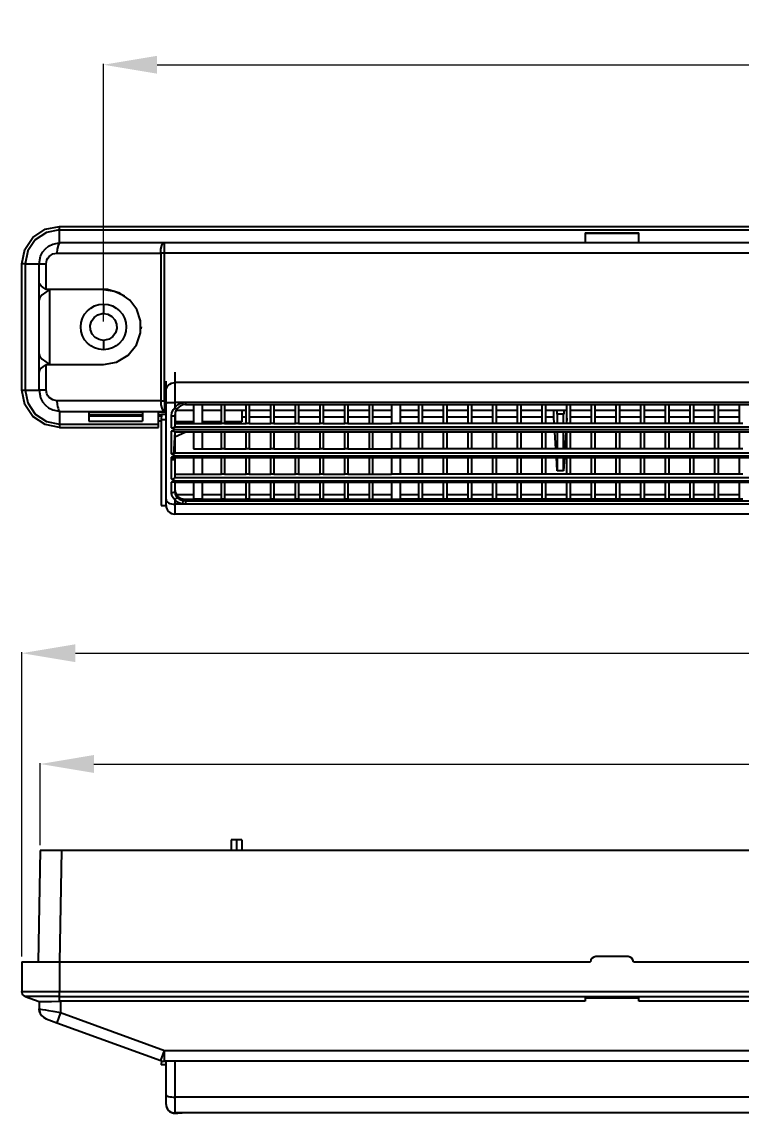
# Model space of a CAD drawing. Extents: x 77 to 615, y 57 to 401.
# Drawn here: x 77.5 to 211.6, y 56.7 to 260.2 of the extents above; entities that cross this region are included whole.
import ezdxf

# ---------------------------------------------------------------- set-up
doc = ezdxf.new("R2010")
doc.units = 0
doc.header["$MEASUREMENT"] = 0
doc.header["$PDSIZE"] = -1
doc.styles.add('NowyStyl1', font='ARIAL.TTF', dxfattribs={"oblique": 10})
doc.dimstyles.get("Standard").update_dxf_attribs({"dimtxt": 0.18, "dimasz": 0.18, "dimexe": 0.18, "dimexo": 0.0625, "dimgap": 0.09, "dimtad": 0, "dimtih": 1, "dimtoh": 1, "dimdec": 4, "dimzin": 0, "dimdsep": 46, "dimtxsty": 'Standard', "dimcen": 0.09, "dimadec": 0, "dimazin": 0, "dimtfac": 1, "dimtdec": 4, "dimtofl": 0, "dimtmove": 0, "dimatfit": 0, "dimfxl": 0, "dimtolj": 1, "dimtzin": 0, "dimarcsym": 0})

# ---------------------------------------------------------------- blocks, each defined once
blk = doc.blocks.new('*D0')
at = {"color": 0, "linetype": 'ByBlock', "lineweight": 0}
for p, q in [((77.48, 85.87), (77.48, 142.62)), ((87.48, 142.44), (487.48, 142.44)), ((497.48, 85.87), (497.48, 142.62))]:
    blk.add_line(p, q, dxfattribs=at)
for points in [[(77.48, 142.44), (87.48, 140.77), (87.48, 144.11)], [(497.48, 142.44), (487.48, 140.77), (487.48, 144.11)]]:
    blk.add_solid(points, dxfattribs=at)
at = {"layer": 'DEFPOINTS', "color": 0, "linetype": 'ByBlock', "lineweight": 0}
for p in [(77.48, 84.87), (497.48, 84.87)]:
    blk.add_point(p, dxfattribs=at)
at = {"color": 0, "linetype": 'ByBlock', "lineweight": 0, "insert": (287.48, 146.5), "char_height": 6, "attachment_point": 5, "style": 'NowyStyl1'}
blk.add_mtext('\\A1;420', dxfattribs=at)
blk = doc.blocks.new('*D1')
at = {"color": 0, "linetype": 'ByBlock', "lineweight": 0}
for p, q in [((80.9, 106.67), (80.9, 121.96)), ((90.9, 121.78), (484.06, 121.78)), ((494.06, 106.67), (494.06, 121.96))]:
    blk.add_line(p, q, dxfattribs=at)
for points in [[(80.9, 121.78), (90.9, 120.12), (90.9, 123.45)], [(494.06, 121.78), (484.06, 120.12), (484.06, 123.45)]]:
    blk.add_solid(points, dxfattribs=at)
at = {"layer": 'DEFPOINTS', "color": 0, "linetype": 'ByBlock', "lineweight": 0}
for p in [(80.9, 105.67), (494.06, 105.67)]:
    blk.add_point(p, dxfattribs=at)
at = {"color": 0, "linetype": 'ByBlock', "lineweight": 0, "insert": (287.48, 125.85), "char_height": 6, "attachment_point": 5, "style": 'NowyStyl1'}
blk.add_mtext('\\A1;413', dxfattribs=at)
blk = doc.blocks.new('*D5')
at = {"color": 0, "linetype": 'ByBlock', "lineweight": 0}
for p, q in [((92.7, 204.26), (92.7, 252.33)), ((482.25, 204.26), (482.25, 252.33)), ((102.7, 252.15), (472.25, 252.15))]:
    blk.add_line(p, q, dxfattribs=at)
for points in [[(92.7, 252.15), (102.7, 250.49), (102.7, 253.82)], [(482.25, 252.15), (472.25, 250.49), (472.25, 253.82)]]:
    blk.add_solid(points, dxfattribs=at)
at = {"layer": 'DEFPOINTS', "color": 0, "linetype": 'ByBlock', "lineweight": 0}
for p in [(92.7, 203.26), (482.25, 203.26)]:
    blk.add_point(p, dxfattribs=at)
at = {"color": 0, "linetype": 'ByBlock', "lineweight": 0, "insert": (287.48, 256.22), "char_height": 6, "attachment_point": 5, "style": 'NowyStyl1'}
blk.add_mtext('\\A1;390', dxfattribs=at)

msp = doc.modelspace()

# ---------------------------------------------------------------- linework, layer by layer
at = {"color": 7, "linetype": 'Continuous'}
for p, q in [((84.48, 222.01), (490.48, 222.01)), ((84.48, 219.01), (84.48, 221.36)), ((84.48, 221.36), (490.48, 221.36)), ((182.48, 220.81), (192.48, 220.81)), ((182.48, 220.81), (182.48, 219.01)), ((192.48, 220.68), (182.48, 220.68)), ((192.48, 219.01), (192.48, 220.81)), ((84.7, 219.01), (104.05, 219.01)), ((104.05, 219.01), (470.9, 219.01)), ((84.02, 217.01), (103.37, 217.01)), ((103.37, 217.01), (103.37, 189.51)), ((104.05, 217.01), (103.37, 217.01)), ((470.9, 217.01), (104.05, 217.01)), ((104.05, 189.51), (104.05, 217.01)), ((77.48, 191.51), (77.48, 215.01)), ((78.13, 215.01), (80.7, 215.01)), ((78.13, 215.01), (78.13, 191.51)), ((80.7, 211.66), (80.7, 215.01)), ((80.7, 215.01), (82.02, 215.01)), ((82.02, 210.26), (82.02, 215.01)), ((80.7, 208.26), (80.7, 211.66)), ((92.7, 210.26), (82.02, 210.26)), ((82.7, 196.26), (82.7, 210.26)), ((80.7, 198.26), (80.7, 208.26)), ((92.7, 207.51), (92.7, 205.76)), ((99.7, 203.26), (99.69, 202.89)), ((92.7, 200.76), (92.7, 199.01)), ((80.7, 194.86), (80.7, 198.26)), ((82.02, 196.26), (92.7, 196.26)), ((82.02, 191.51), (82.02, 196.26)), ((80.7, 191.51), (80.7, 194.86)), ((105.98, 194.81), (105.98, 192.88)), ((78.13, 191.51), (80.7, 191.51)), ((82.02, 191.51), (80.7, 191.51)), ((104.38, 191.35), (104.38, 193.14)), ((104.38, 189.11), (104.38, 191.35)), ((105.98, 192.88), (105.98, 189.2)), ((468.98, 192.88), (105.98, 192.88)), ((103.37, 189.51), (84.02, 189.51)), ((103.37, 189.51), (104.05, 189.51)), ((104.38, 189.51), (104.05, 189.51)), ((104.05, 189.51), (104.05, 187.51)), ((84.48, 187.52), (84.48, 185.17)), ((84.7, 187.51), (94.96, 187.51)), ((89.98, 187.51), (89.98, 185.71)), ((89.98, 187.46), (99.98, 187.46)), ((94.96, 187.51), (104.05, 187.51)), ((99.98, 187.51), (99.98, 185.71)), ((102.98, 185.17), (102.98, 187.51)), ((102.98, 187.46), (104.38, 187.46)), ((104.05, 187.51), (104.38, 187.51)), ((104.38, 171.13), (104.38, 189.11)), ((105.98, 189.2), (105.98, 188.17)), ((107.39, 189.2), (105.98, 189.2)), ((106.12, 185.6), (106.12, 187.44)), ((106.27, 187.76), (109.48, 187.76)), ((107.98, 189.2), (107.39, 189.2)), ((107.98, 188.82), (107.5, 188.75)), ((466.98, 189.2), (107.98, 189.2)), ((107.98, 189.2), (107.98, 188.8)), ((107.98, 188.8), (466.98, 188.8)), ((109.48, 188.8), (109.48, 185.26)), ((111.08, 188.8), (111.08, 185.26)), ((111.08, 187.76), (114.68, 187.76)), ((114.68, 185.26), (114.68, 188.8)), ((115.28, 188.8), (115.28, 185.26)), ((115.28, 187.76), (119.28, 187.76)), ((118.48, 187.76), (118.48, 185.6)), ((119.28, 185.26), (119.28, 188.8)), ((119.88, 188.8), (119.88, 185.26)), ((119.88, 187.76), (123.88, 187.76)), ((123.88, 185.26), (123.88, 188.8)), ((124.48, 188.8), (124.48, 185.26)), ((124.48, 187.76), (128.48, 187.76)), ((128.48, 185.26), (128.48, 188.8)), ((129.08, 188.8), (129.08, 185.26)), ((129.08, 187.76), (133.08, 187.76)), ((133.08, 185.26), (133.08, 188.8)), ((133.68, 188.8), (133.68, 185.26)), ((133.68, 187.76), (137.68, 187.76)), ((137.68, 185.26), (137.68, 188.8)), ((138.28, 188.8), (138.28, 185.26)), ((138.28, 187.76), (142.28, 187.76)), ((142.28, 185.26), (142.28, 188.8)), ((142.88, 188.8), (142.88, 185.26)), ((142.88, 187.76), (146.38, 187.76)), ((146.38, 188.8), (146.38, 185.26)), ((147.98, 188.8), (147.98, 185.26)), ((147.98, 187.76), (151.48, 187.76)), ((151.48, 185.26), (151.48, 188.8)), ((152.08, 188.8), (152.08, 185.26)), ((152.08, 187.76), (156.08, 187.76)), ((156.08, 185.26), (156.08, 188.8)), ((156.68, 188.8), (156.68, 185.26)), ((156.68, 187.76), (160.68, 187.76)), ((160.68, 185.26), (160.68, 188.8)), ((161.28, 188.8), (161.28, 185.26)), ((161.28, 187.76), (165.28, 187.76)), ((165.28, 185.26), (165.28, 188.8)), ((165.88, 188.8), (165.88, 185.26)), ((165.88, 187.76), (169.88, 187.76)), ((169.88, 185.26), (169.88, 188.8)), ((170.48, 188.8), (170.48, 185.26)), ((170.48, 187.76), (174.48, 187.76)), ((174.48, 185.26), (174.48, 188.8)), ((175.08, 188.8), (175.08, 185.26)), ((175.08, 187.76), (179.08, 187.76)), ((176.67, 186.46), (176.67, 187.76)), ((177.21, 187.76), (177.21, 186.99)), ((178.55, 186.99), (178.55, 187.76)), ((179.08, 185.26), (179.08, 188.8)), ((179.68, 188.8), (179.68, 185.26)), ((179.68, 187.76), (183.68, 187.76)), ((183.68, 185.26), (183.68, 188.8)), ((184.28, 188.8), (184.28, 185.26)), ((184.28, 187.76), (188.28, 187.76)), ((188.28, 185.26), (188.28, 188.8)), ((188.88, 188.8), (188.88, 185.26)), ((188.88, 187.76), (192.88, 187.76)), ((192.88, 185.26), (192.88, 188.8)), ((193.48, 188.8), (193.48, 185.26)), ((193.48, 187.76), (197.48, 187.76)), ((197.48, 185.26), (197.48, 188.8)), ((198.08, 188.8), (198.08, 185.26)), ((198.08, 187.76), (202.08, 187.76)), ((202.08, 185.26), (202.08, 188.8)), ((202.68, 188.8), (202.68, 185.26)), ((202.68, 187.76), (206.68, 187.76)), ((206.68, 185.26), (206.68, 188.8)), ((207.28, 188.8), (207.28, 185.26)), ((207.28, 187.76), (211.28, 187.76)), ((211.28, 185.26), (211.28, 188.8)), ((84.48, 185.17), (102.98, 185.17)), ((89.98, 186.92), (99.98, 186.92)), ((89.98, 186.71), (99.98, 186.71)), ((89.98, 185.71), (99.98, 185.71)), ((102.98, 186.92), (103.49, 186.92)), ((102.98, 186.71), (103.49, 186.71)), ((103.48, 185.71), (102.98, 185.71)), ((102.98, 184.51), (102.98, 185.17)), ((103.49, 186.96), (103.48, 185.96)), ((103.48, 185.96), (103.48, 169.99)), ((104.38, 185.96), (103.48, 185.96)), ((104.38, 186.96), (103.49, 186.96)), ((105.35, 184.47), (105.35, 186.7)), ((105.98, 186.72), (105.98, 184.67)), ((105.98, 185.26), (109.48, 185.26)), ((106.12, 185.6), (106.1, 185.26)), ((109.48, 185.6), (106.12, 185.6)), ((109.48, 185.26), (111.08, 185.26)), ((114.68, 185.6), (111.08, 185.6)), ((111.08, 185.26), (114.68, 185.26)), ((115.28, 185.26), (114.68, 185.26)), ((118.48, 185.6), (115.28, 185.6)), ((115.28, 185.26), (119.28, 185.26)), ((119.28, 186.46), (118.48, 186.46)), ((119.88, 185.26), (119.28, 185.26)), ((123.88, 186.46), (119.88, 186.46)), ((119.88, 185.26), (123.88, 185.26)), ((124.48, 185.26), (123.88, 185.26)), ((128.48, 186.46), (124.48, 186.46)), ((124.48, 185.26), (128.48, 185.26)), ((129.08, 185.26), (128.48, 185.26)), ((133.08, 186.46), (129.08, 186.46)), ((129.08, 185.26), (133.08, 185.26)), ((133.68, 185.26), (133.08, 185.26)), ((137.68, 186.46), (133.68, 186.46)), ((133.68, 185.26), (137.68, 185.26)), ((138.28, 185.26), (137.68, 185.26)), ((142.28, 186.46), (138.28, 186.46)), ((138.28, 185.26), (142.28, 185.26)), ((142.28, 185.26), (142.88, 185.26)), ((146.38, 186.46), (142.88, 186.46)), ((142.88, 185.26), (146.38, 185.26)), ((147.98, 185.26), (146.38, 185.26)), ((151.48, 186.46), (147.98, 186.46)), ((151.48, 185.26), (147.98, 185.26)), ((152.08, 185.26), (151.48, 185.26)), ((156.08, 186.46), (152.08, 186.46)), ((156.08, 185.26), (152.08, 185.26)), ((156.68, 185.26), (156.08, 185.26)), ((160.68, 186.46), (156.68, 186.46)), ((160.68, 185.26), (156.68, 185.26)), ((161.28, 185.26), (160.68, 185.26)), ((165.28, 186.46), (161.28, 186.46)), ((165.28, 185.26), (161.28, 185.26)), ((165.88, 185.26), (165.28, 185.26)), ((169.88, 186.46), (165.88, 186.46)), ((169.88, 185.26), (165.88, 185.26)), ((170.48, 185.26), (169.88, 185.26)), ((174.48, 186.46), (170.48, 186.46)), ((174.48, 185.26), (170.48, 185.26)), ((175.08, 185.26), (174.48, 185.26)), ((176.67, 186.46), (175.08, 186.46)), ((179.08, 185.26), (175.08, 185.26)), ((176.74, 185.26), (176.67, 186.46)), ((177.21, 186.99), (177.28, 186.99)), ((177.28, 186.99), (177.28, 185.26)), ((178.48, 186.99), (177.28, 186.99)), ((178.48, 185.26), (178.48, 186.99)), ((178.48, 186.99), (178.55, 186.99)), ((179.08, 186.28), (179.01, 185.26)), ((179.68, 185.26), (179.08, 185.26)), ((183.68, 186.46), (179.68, 186.46)), ((183.68, 185.26), (179.68, 185.26)), ((184.28, 185.26), (183.68, 185.26)), ((188.28, 186.46), (184.28, 186.46)), ((188.28, 185.26), (184.28, 185.26)), ((188.88, 185.26), (188.28, 185.26)), ((192.88, 186.46), (188.88, 186.46)), ((192.88, 185.26), (188.88, 185.26)), ((193.48, 185.26), (192.88, 185.26)), ((197.48, 186.46), (193.48, 186.46)), ((197.48, 185.26), (193.48, 185.26)), ((198.08, 185.26), (197.48, 185.26)), ((202.08, 186.46), (198.08, 186.46)), ((202.08, 185.26), (198.08, 185.26)), ((202.68, 185.26), (202.08, 185.26)), ((206.68, 186.46), (202.68, 186.46)), ((206.68, 185.26), (202.68, 185.26)), ((207.28, 185.26), (206.68, 185.26)), ((211.28, 186.46), (207.28, 186.46)), ((211.28, 185.26), (207.28, 185.26)), ((211.88, 185.26), (211.28, 185.26)), ((84.48, 184.51), (102.98, 184.51)), ((105.35, 179.58), (105.35, 183.84)), ((106.01, 183.74), (105.68, 178.38)), ((105.94, 184.62), (469.01, 184.62)), ((105.95, 183.74), (469, 183.74)), ((105.98, 184.14), (468.98, 184.14)), ((105.98, 183.76), (105.98, 179.83)), ((105.98, 182.76), (108.03, 183.74)), ((109.48, 183.74), (109.48, 180.55)), ((111.08, 183.74), (111.08, 180.55)), ((114.68, 180.55), (114.68, 183.74)), ((115.28, 183.74), (115.28, 180.55)), ((119.28, 180.55), (119.28, 183.74)), ((119.88, 183.74), (119.88, 180.55)), ((123.88, 180.55), (123.88, 183.74)), ((124.48, 183.74), (124.48, 180.55)), ((128.48, 180.55), (128.48, 183.74)), ((129.08, 183.74), (129.08, 180.55)), ((133.08, 180.55), (133.08, 183.74)), ((133.68, 183.74), (133.68, 180.55)), ((137.68, 180.55), (137.68, 183.74)), ((138.28, 183.74), (138.28, 180.55)), ((142.28, 180.55), (142.28, 183.74)), ((142.88, 183.74), (142.88, 180.55)), ((146.38, 183.74), (146.38, 180.55)), ((147.98, 183.74), (147.98, 180.55)), ((151.48, 180.55), (151.48, 183.74)), ((152.08, 183.74), (152.08, 180.55)), ((156.08, 180.55), (156.08, 183.74)), ((156.68, 183.74), (156.68, 180.55)), ((160.68, 180.55), (160.68, 183.74)), ((161.28, 183.74), (161.28, 180.55)), ((165.28, 180.55), (165.28, 183.74)), ((165.88, 183.74), (165.88, 180.55)), ((169.88, 180.55), (169.88, 183.74)), ((170.48, 183.74), (170.48, 180.55)), ((174.48, 180.55), (174.48, 183.74)), ((175.08, 183.74), (175.08, 180.55)), ((177.03, 180.55), (176.83, 183.74)), ((177.28, 183.74), (177.28, 180.55)), ((178.48, 180.55), (178.48, 183.74)), ((178.92, 183.74), (178.73, 180.55)), ((179.08, 180.55), (179.08, 183.74)), ((179.68, 183.74), (179.68, 180.55)), ((183.68, 180.55), (183.68, 183.74)), ((184.28, 183.74), (184.28, 180.55)), ((188.28, 180.55), (188.28, 183.74)), ((188.88, 183.74), (188.88, 180.55)), ((192.88, 180.55), (192.88, 183.74)), ((193.48, 183.74), (193.48, 180.55)), ((197.48, 180.55), (197.48, 183.74)), ((198.08, 183.74), (198.08, 180.55)), ((202.08, 180.55), (202.08, 183.74)), ((202.68, 183.74), (202.68, 180.55)), ((206.68, 180.55), (206.68, 183.74)), ((207.28, 183.74), (207.28, 180.55)), ((211.28, 180.55), (211.28, 183.74)), ((105.98, 179.83), (105.97, 179.8)), ((105.97, 179.8), (468.99, 179.8)), ((105.98, 179.24), (468.98, 179.24)), ((109.48, 180.55), (111.08, 180.55)), ((111.08, 180.55), (114.68, 180.55)), ((115.28, 180.55), (114.68, 180.55)), ((115.28, 180.55), (119.28, 180.55)), ((119.88, 180.55), (119.28, 180.55)), ((119.88, 180.55), (123.88, 180.55)), ((124.48, 180.55), (123.88, 180.55)), ((124.48, 180.55), (128.48, 180.55)), ((129.08, 180.55), (128.48, 180.55)), ((129.08, 180.55), (133.08, 180.55)), ((133.68, 180.55), (133.08, 180.55)), ((133.68, 180.55), (137.68, 180.55)), ((138.28, 180.55), (137.68, 180.55)), ((138.28, 180.55), (142.28, 180.55)), ((142.28, 180.55), (142.88, 180.55)), ((142.88, 180.55), (146.38, 180.55)), ((147.98, 180.55), (146.38, 180.55)), ((151.48, 180.55), (147.98, 180.55)), ((152.08, 180.55), (151.48, 180.55)), ((156.08, 180.55), (152.08, 180.55)), ((156.68, 180.55), (156.08, 180.55)), ((160.68, 180.55), (156.68, 180.55)), ((161.28, 180.55), (160.68, 180.55)), ((165.28, 180.55), (161.28, 180.55)), ((165.88, 180.55), (165.28, 180.55)), ((169.88, 180.55), (165.88, 180.55)), ((170.48, 180.55), (169.88, 180.55)), ((174.48, 180.55), (170.48, 180.55)), ((175.08, 180.55), (174.48, 180.55)), ((179.08, 180.55), (175.08, 180.55)), ((179.68, 180.55), (179.08, 180.55)), ((183.68, 180.55), (179.68, 180.55)), ((184.28, 180.55), (183.68, 180.55)), ((188.28, 180.55), (184.28, 180.55)), ((188.88, 180.55), (188.28, 180.55)), ((192.88, 180.55), (188.88, 180.55)), ((193.48, 180.55), (192.88, 180.55)), ((197.48, 180.55), (193.48, 180.55)), ((198.08, 180.55), (197.48, 180.55)), ((202.08, 180.55), (198.08, 180.55)), ((202.68, 180.55), (202.08, 180.55)), ((206.68, 180.55), (202.68, 180.55)), ((207.28, 180.55), (206.68, 180.55)), ((211.28, 180.55), (207.28, 180.55)), ((211.88, 180.55), (211.28, 180.55)), ((105.35, 174.92), (105.35, 178.98)), ((105.92, 178.92), (469.04, 178.92)), ((105.98, 178.96), (105.98, 175.21)), ((109.48, 178.92), (109.48, 175.84)), ((111.08, 178.92), (111.08, 175.84)), ((114.68, 175.84), (114.68, 178.92)), ((115.28, 178.92), (115.28, 175.84)), ((119.28, 175.84), (119.28, 178.92)), ((119.88, 178.92), (119.88, 175.84)), ((123.88, 175.84), (123.88, 178.92)), ((124.48, 178.92), (124.48, 175.84)), ((128.48, 175.84), (128.48, 178.92)), ((129.08, 178.92), (129.08, 175.84)), ((133.08, 175.84), (133.08, 178.92)), ((133.68, 178.92), (133.68, 175.84)), ((137.68, 175.84), (137.68, 178.92)), ((138.28, 178.92), (138.28, 175.84)), ((142.28, 175.84), (142.28, 178.92)), ((142.88, 178.92), (142.88, 175.84)), ((146.38, 178.92), (146.38, 175.84)), ((147.98, 178.92), (147.98, 175.84)), ((151.48, 175.84), (151.48, 178.92)), ((152.08, 178.92), (152.08, 175.84)), ((156.08, 175.84), (156.08, 178.92)), ((156.68, 178.92), (156.68, 175.84)), ((160.68, 175.84), (160.68, 178.92)), ((161.28, 178.92), (161.28, 175.84)), ((165.28, 175.84), (165.28, 178.92)), ((165.88, 178.92), (165.88, 175.84)), ((169.88, 175.84), (169.88, 178.92)), ((170.48, 178.92), (170.48, 175.84)), ((174.48, 175.84), (174.48, 178.92)), ((175.08, 178.92), (175.08, 175.84)), ((177.28, 176.43), (177.13, 178.92)), ((177.28, 178.92), (177.28, 176.43)), ((178.63, 178.92), (178.48, 176.43)), ((178.48, 176.43), (178.48, 178.92)), ((179.08, 175.84), (179.08, 178.92)), ((179.68, 178.92), (179.68, 175.84)), ((183.68, 175.84), (183.68, 178.92)), ((184.28, 178.92), (184.28, 175.84)), ((188.28, 175.84), (188.28, 178.92)), ((188.88, 178.92), (188.88, 175.84)), ((192.88, 175.84), (192.88, 178.92)), ((193.48, 178.92), (193.48, 175.84)), ((197.48, 175.84), (197.48, 178.92)), ((198.08, 178.92), (198.08, 175.84)), ((202.08, 175.84), (202.08, 178.92)), ((202.68, 178.92), (202.68, 175.84)), ((206.68, 175.84), (206.68, 178.92)), ((207.28, 178.92), (207.28, 175.84)), ((211.28, 175.84), (211.28, 178.92)), ((105.98, 175.84), (109.48, 175.84)), ((105.98, 175.21), (105.98, 175.2)), ((105.98, 175.2), (468.98, 175.2)), ((109.48, 175.84), (111.08, 175.84)), ((111.08, 175.84), (114.68, 175.84)), ((115.28, 175.84), (114.68, 175.84)), ((115.28, 175.84), (119.28, 175.84)), ((119.88, 175.84), (119.28, 175.84)), ((119.88, 175.84), (123.88, 175.84)), ((124.48, 175.84), (123.88, 175.84)), ((124.48, 175.84), (128.48, 175.84)), ((129.08, 175.84), (128.48, 175.84)), ((129.08, 175.84), (133.08, 175.84)), ((133.68, 175.84), (133.08, 175.84)), ((133.68, 175.84), (137.68, 175.84)), ((138.28, 175.84), (137.68, 175.84)), ((138.28, 175.84), (142.28, 175.84)), ((142.28, 175.84), (142.88, 175.84)), ((142.88, 175.84), (146.38, 175.84)), ((147.98, 175.84), (146.38, 175.84)), ((151.48, 175.84), (147.98, 175.84)), ((152.08, 175.84), (151.48, 175.84)), ((156.08, 175.84), (152.08, 175.84)), ((156.68, 175.84), (156.08, 175.84)), ((160.68, 175.84), (156.68, 175.84)), ((161.28, 175.84), (160.68, 175.84)), ((165.28, 175.84), (161.28, 175.84)), ((165.88, 175.84), (165.28, 175.84)), ((169.88, 175.84), (165.88, 175.84)), ((170.48, 175.84), (169.88, 175.84)), ((174.48, 175.84), (170.48, 175.84)), ((175.08, 175.84), (174.48, 175.84)), ((179.08, 175.84), (175.08, 175.84)), ((178.48, 176.43), (177.28, 176.43)), ((179.68, 175.84), (179.08, 175.84)), ((183.68, 175.84), (179.68, 175.84)), ((184.28, 175.84), (183.68, 175.84)), ((188.28, 175.84), (184.28, 175.84)), ((188.88, 175.84), (188.28, 175.84)), ((192.88, 175.84), (188.88, 175.84)), ((193.48, 175.84), (192.88, 175.84)), ((197.48, 175.84), (193.48, 175.84)), ((198.08, 175.84), (197.48, 175.84)), ((202.08, 175.84), (198.08, 175.84)), ((202.68, 175.84), (202.08, 175.84)), ((206.68, 175.84), (202.68, 175.84)), ((207.28, 175.84), (206.68, 175.84)), ((211.28, 175.84), (207.28, 175.84)), ((211.88, 175.84), (211.28, 175.84)), ((105.35, 172.38), (105.35, 174.35)), ((105.87, 174.32), (469.09, 174.32)), ((105.98, 174.58), (468.98, 174.58)), ((105.98, 174.39), (105.98, 172.59)), ((109.48, 174.32), (109.48, 171.13)), ((111.08, 174.32), (111.08, 171.13)), ((114.68, 171.13), (114.68, 174.32)), ((115.28, 174.32), (115.28, 171.13)), ((119.28, 171.13), (119.28, 174.32)), ((119.88, 174.32), (119.88, 171.13)), ((123.88, 171.13), (123.88, 174.32)), ((124.48, 174.32), (124.48, 171.13)), ((128.48, 171.13), (128.48, 174.32)), ((129.08, 174.32), (129.08, 171.13)), ((133.08, 171.13), (133.08, 174.32)), ((133.68, 174.32), (133.68, 171.13)), ((137.68, 171.13), (137.68, 174.32)), ((138.28, 174.32), (138.28, 171.13)), ((142.28, 171.13), (142.28, 174.32)), ((142.88, 174.32), (142.88, 171.13)), ((146.38, 174.32), (146.38, 171.13)), ((147.98, 174.32), (147.98, 171.13)), ((151.48, 171.13), (151.48, 174.32)), ((152.08, 174.32), (152.08, 171.13)), ((156.08, 171.13), (156.08, 174.32)), ((156.68, 174.32), (156.68, 171.13)), ((160.68, 171.13), (160.68, 174.32)), ((161.28, 174.32), (161.28, 171.13)), ((165.28, 171.13), (165.28, 174.32)), ((165.88, 174.32), (165.88, 171.13)), ((169.88, 171.13), (169.88, 174.32)), ((170.48, 174.32), (170.48, 171.13)), ((174.48, 171.13), (174.48, 174.32)), ((175.08, 174.32), (175.08, 171.13)), ((179.08, 171.13), (179.08, 174.32)), ((179.68, 174.32), (179.68, 171.13)), ((183.68, 171.13), (183.68, 174.32)), ((184.28, 174.32), (184.28, 171.13)), ((188.28, 171.13), (188.28, 174.32)), ((188.88, 174.32), (188.88, 171.13)), ((192.88, 171.13), (192.88, 174.32)), ((193.48, 174.32), (193.48, 171.13)), ((197.48, 171.13), (197.48, 174.32)), ((198.08, 174.32), (198.08, 171.13)), ((202.08, 171.13), (202.08, 174.32)), ((202.68, 174.32), (202.68, 171.13)), ((206.68, 171.13), (206.68, 174.32)), ((207.28, 174.32), (207.28, 171.13)), ((211.28, 171.13), (211.28, 174.32)), ((104.38, 169.99), (104.38, 171.13)), ((105.98, 171.06), (105.98, 170.21)), ((109.48, 171.98), (106.3, 171.98)), ((107.98, 171.13), (109.48, 171.13)), ((107.98, 171.13), (107.98, 170.84)), ((111.08, 171.13), (109.48, 171.13)), ((114.68, 171.98), (111.08, 171.98)), ((111.08, 171.13), (114.68, 171.13)), ((115.28, 171.13), (114.68, 171.13)), ((119.28, 171.98), (115.28, 171.98)), ((115.28, 171.13), (119.28, 171.13)), ((119.88, 171.13), (119.28, 171.13)), ((123.88, 171.98), (119.88, 171.98)), ((119.88, 171.13), (123.88, 171.13)), ((124.48, 171.13), (123.88, 171.13)), ((128.48, 171.98), (124.48, 171.98)), ((124.48, 171.13), (128.48, 171.13)), ((129.08, 171.13), (128.48, 171.13)), ((133.08, 171.98), (129.08, 171.98)), ((129.08, 171.13), (133.08, 171.13)), ((133.68, 171.13), (133.08, 171.13)), ((137.68, 171.98), (133.68, 171.98)), ((133.68, 171.13), (137.68, 171.13)), ((138.28, 171.13), (137.68, 171.13)), ((142.28, 171.98), (138.28, 171.98)), ((138.28, 171.13), (142.28, 171.13)), ((142.28, 171.13), (142.88, 171.13)), ((146.38, 171.98), (142.88, 171.98)), ((142.88, 171.13), (146.38, 171.13)), ((146.38, 171.13), (147.98, 171.13)), ((151.48, 171.98), (147.98, 171.98)), ((151.48, 171.13), (147.98, 171.13)), ((152.08, 171.13), (151.48, 171.13)), ((156.08, 171.98), (152.08, 171.98)), ((156.08, 171.13), (152.08, 171.13)), ((156.68, 171.13), (156.08, 171.13)), ((160.68, 171.98), (156.68, 171.98)), ((160.68, 171.13), (156.68, 171.13)), ((161.28, 171.13), (160.68, 171.13)), ((165.28, 171.98), (161.28, 171.98)), ((165.28, 171.13), (161.28, 171.13)), ((165.88, 171.13), (165.28, 171.13)), ((169.88, 171.98), (165.88, 171.98)), ((169.88, 171.13), (165.88, 171.13)), ((170.48, 171.13), (169.88, 171.13)), ((174.48, 171.98), (170.48, 171.98)), ((174.48, 171.13), (170.48, 171.13)), ((175.08, 171.13), (174.48, 171.13)), ((179.08, 171.98), (175.08, 171.98)), ((179.08, 171.13), (175.08, 171.13)), ((179.68, 171.13), (179.08, 171.13)), ((183.68, 171.98), (179.68, 171.98)), ((183.68, 171.13), (179.68, 171.13)), ((184.28, 171.13), (183.68, 171.13)), ((188.28, 171.98), (184.28, 171.98)), ((188.28, 171.13), (184.28, 171.13)), ((188.88, 171.13), (188.28, 171.13)), ((192.88, 171.98), (188.88, 171.98)), ((192.88, 171.13), (188.88, 171.13)), ((193.48, 171.13), (192.88, 171.13)), ((197.48, 171.98), (193.48, 171.98)), ((197.48, 171.13), (193.48, 171.13)), ((198.08, 171.13), (197.48, 171.13)), ((202.08, 171.98), (198.08, 171.98)), ((202.08, 171.13), (198.08, 171.13)), ((202.68, 171.13), (202.08, 171.13)), ((206.68, 171.98), (202.68, 171.98)), ((206.68, 171.13), (202.68, 171.13)), ((207.28, 171.13), (206.68, 171.13)), ((211.28, 171.98), (207.28, 171.98)), ((211.28, 171.13), (207.28, 171.13)), ((211.88, 171.13), (211.28, 171.13)), ((103.48, 169.99), (104.38, 169.99)), ((107.39, 170.21), (105.98, 170.21)), ((105.98, 170.21), (105.98, 168.39)), ((107.98, 170.21), (107.39, 170.21)), ((107.5, 170.89), (107.98, 170.84)), ((107.98, 170.84), (107.98, 170.21)), ((107.98, 170.84), (466.98, 170.84)), ((466.98, 170.21), (107.98, 170.21)), ((468.98, 168.39), (105.98, 168.39)), ((116.48, 107.67), (116.48, 105.67)), ((117.48, 107.67), (116.48, 107.67)), ((117.48, 107.67), (117.48, 105.67)), ((118.48, 107.67), (117.48, 107.67)), ((118.48, 107.67), (118.48, 105.67)), ((80.9, 105.67), (80.53, 84.87)), ((84.9, 105.67), (80.9, 105.67)), ((84.9, 105.67), (84.53, 84.87)), ((490.06, 105.67), (84.9, 105.67)), ((190.48, 85.87), (184.48, 85.87)), ((77.48, 84.87), (77.48, 79.35)), ((77.48, 84.87), (84.48, 84.87)), ((84.48, 84.87), (183.48, 84.87)), ((84.48, 84.87), (84.48, 79.35)), ((191.48, 84.87), (383.48, 84.87)), ((77.48, 79.35), (84.48, 79.35)), ((78.13, 78.41), (80.7, 77.47)), ((80.7, 77.47), (80.7, 76.14)), ((84.48, 78.41), (84.48, 79.35)), ((84.48, 79.35), (490.48, 79.35)), ((84.48, 78.41), (490.48, 78.41)), ((84.48, 77.55), (84.48, 78.41)), ((84.7, 77.55), (84.48, 77.55)), ((182.48, 77.55), (84.7, 77.55)), ((84.7, 77.55), (84.7, 75.42)), ((182.48, 78.21), (192.48, 78.21)), ((182.48, 78.21), (182.48, 77.55)), ((192.48, 77.55), (192.48, 78.21)), ((382.48, 77.55), (192.48, 77.55)), ((80.7, 76.14), (80.84, 76.12)), ((84.7, 75.42), (84.02, 73.54)), ((84.7, 75.42), (104.05, 68.37)), ((81.49, 74.55), (82.02, 74.27)), ((82.02, 74.27), (84.02, 73.54)), ((84.02, 73.54), (103.37, 66.49)), ((103.37, 66.49), (104.05, 68.37)), ((104.05, 68.37), (470.9, 68.37)), ((103.49, 66.47), (103.48, 65.67)), ((104.38, 65.67), (103.48, 65.67)), ((470.9, 66.37), (104.05, 66.37)), ((104.38, 60.1), (104.38, 66.37)), ((105.98, 66.37), (105.98, 59.66)), ((104.38, 58.32), (104.38, 60.1)), ((468.98, 59.66), (105.98, 59.66)), ((105.98, 59.66), (105.98, 56.72)), ((104.38, 58.27), (104.38, 58.32)), ((107.39, 56.72), (105.98, 56.72)), ((105.98, 56.72), (105.98, 56.68)), ((107.98, 56.72), (107.39, 56.72)), ((466.98, 56.72), (107.98, 56.72))]:
    msp.add_line(p, q, dxfattribs=at)
at = {"color": 7, "linetype": 'Continuous', "flags": 128}
for points in [[(77.48, 215.01), (78.01, 217.69), (79.53, 219.96), (81.8, 221.48), (84.48, 222.01)], [(84.48, 221.36), (84.48, 221.62), (84.48, 221.83), (84.48, 221.97), (84.48, 222.01)], [(84.48, 221.36), (82.05, 220.87), (79.99, 219.5), (78.62, 217.44), (78.13, 215.01)], [(80.7, 215.01), (80.98, 216.49), (81.35, 217.19), (81.87, 217.84), (82.47, 218.33), (83.23, 218.73), (84.7, 219.01)], [(84.7, 219.01), (84.44, 218.86), (84.22, 218.43), (84.07, 217.78), (84.02, 217.01)], [(103.37, 217.01), (103.42, 217.78), (103.57, 218.43), (103.79, 218.86), (104.05, 219.01)], [(104.05, 217.01), (104.05, 217.01), (104.05, 217.01), (104.05, 217.02), (104.05, 217.03), (104.05, 217.07), (104.05, 217.21), (104.05, 217.78), (104.05, 217.99), (104.05, 218.13), (104.05, 218.43), (104.05, 218.69), (104.05, 218.9), (104.05, 219.01)], [(82.02, 215.01), (82.16, 215.75), (82.34, 216.11), (82.6, 216.43), (83.28, 216.87), (84.02, 217.01)], [(78.13, 215.01), (77.87, 215.01), (77.66, 215.01), (77.52, 215.01), (77.48, 215.01)], [(82.02, 210.26), (81.48, 210.61), (81.06, 210.96), (80.79, 211.31), (80.7, 211.66)], [(82.7, 210.26), (81.94, 209.76), (81.29, 209.26), (80.85, 208.76), (80.7, 208.26)], [(92.7, 210.26), (94.76, 209.95), (96.6, 209.08)], [(92.7, 196.26), (95.14, 196.7), (97.29, 197.98), (98.85, 199.91), (99.61, 202.16), (99.61, 204.42), (98.91, 206.5), (97.6, 208.27), (95.74, 209.57), (93.47, 210.22), (92.7, 210.26)], [(92.7, 200.76), (91.87, 200.9), (91.14, 201.31), (90.58, 201.94), (90.26, 202.71), (90.22, 203.55), (90.45, 204.36), (90.94, 205.04), (91.63, 205.52), (92.44, 205.75), (92.7, 205.76)], [(92.7, 205.76), (93.53, 205.62), (94.26, 205.22), (94.82, 204.59), (95.14, 203.81), (95.19, 202.97), (94.95, 202.17), (94.46, 201.49), (93.77, 201), (92.96, 200.78), (92.7, 200.76)], [(80.7, 198.26), (80.85, 197.76), (81.29, 197.26), (81.94, 196.76), (82.7, 196.26)], [(82.02, 196.26), (81.48, 195.91), (81.06, 195.56), (80.79, 195.21), (80.7, 194.86)], [(84.48, 184.51), (81.8, 185.05), (79.53, 186.56), (78.01, 188.83), (77.48, 191.51)], [(77.48, 191.51), (77.52, 191.51), (77.66, 191.51), (77.87, 191.51), (78.13, 191.51)], [(78.13, 191.51), (78.62, 189.09), (79.99, 187.03), (82.05, 185.65), (84.48, 185.17)], [(80.7, 191.51), (80.98, 190.04), (81.35, 189.33), (81.87, 188.69), (82.47, 188.19), (83.23, 187.79), (84.7, 187.51)], [(84.02, 189.51), (83.28, 189.65), (82.6, 190.1), (82.34, 190.42), (82.16, 190.78), (82.02, 191.51)], [(104.38, 191.35), (104.41, 191.65), (104.5, 191.93), (104.65, 192.2), (104.85, 192.43), (105.09, 192.62), (105.36, 192.77), (105.66, 192.85), (105.98, 192.88)], [(84.02, 189.51), (84.07, 188.78), (84.13, 188.42), (84.22, 188.1), (84.33, 187.84), (84.45, 187.65), (84.7, 187.51)], [(103.37, 189.51), (103.42, 188.75), (103.57, 188.1), (103.79, 187.67), (104.05, 187.51)], [(104.38, 189.11), (104.41, 189.13), (104.5, 189.14), (104.65, 189.16), (104.85, 189.17), (105.09, 189.18), (105.36, 189.19), (105.66, 189.2), (105.98, 189.2)], [(105.35, 186.7), (105.46, 187.34), (105.75, 187.9), (105.98, 188.17)], [(105.98, 188.17), (106.55, 188.79), (107.3, 189.18), (107.39, 189.2)], [(105.98, 188.17), (106.06, 188.12), (106.13, 188.06), (106.2, 188.02), (106.26, 187.97), (106.31, 187.94), (106.34, 187.92), (106.35, 187.91), (106.34, 187.91)], [(106.34, 187.91), (106.06, 187.31), (105.98, 186.72)], [(107.5, 188.75), (107.35, 188.71), (106.8, 188.4), (106.34, 187.91)], [(107.39, 189.2), (107.42, 189.1), (107.44, 189), (107.46, 188.91), (107.48, 188.84), (107.5, 188.78), (107.5, 188.75), (107.5, 188.74), (107.5, 188.75)], [(84.48, 185.17), (84.48, 184.9), (84.48, 184.69), (84.48, 184.56), (84.48, 184.51)], [(105.35, 186.7), (105.46, 186.7), (105.57, 186.7), (105.68, 186.7), (105.78, 186.71), (105.86, 186.71), (105.92, 186.71), (105.96, 186.71), (105.98, 186.72)], [(105.35, 184.47), (105.45, 184.43), (105.56, 184.43), (105.65, 184.45), (105.78, 184.51), (105.89, 184.58), (105.94, 184.62)], [(105.98, 184.14), (105.97, 184.14), (105.88, 184.19), (105.35, 184.47)], [(105.35, 183.84), (105.88, 184.09), (105.97, 184.14), (105.98, 184.14)], [(105.95, 183.74), (105.91, 183.75), (105.81, 183.79), (105.69, 183.85), (105.59, 183.87), (105.48, 183.88), (105.37, 183.85), (105.35, 183.84)], [(105.98, 184.67), (105.95, 184.63), (105.94, 184.62)], [(105.35, 179.58), (105.45, 179.54), (105.56, 179.54), (105.65, 179.56), (105.78, 179.63), (105.89, 179.72), (105.95, 179.78), (105.97, 179.8)], [(105.98, 179.24), (105.97, 179.25), (105.88, 179.3), (105.35, 179.58)], [(105.35, 178.98), (105.88, 179.19), (105.97, 179.24), (105.98, 179.24)], [(105.92, 178.92), (105.85, 178.93), (105.74, 178.96), (105.62, 179), (105.53, 179.01), (105.43, 179), (105.35, 178.98)], [(105.35, 174.92), (105.45, 174.87), (105.56, 174.87), (105.65, 174.89), (105.78, 174.97), (105.89, 175.07), (105.95, 175.15), (105.97, 175.19), (105.98, 175.2)], [(105.98, 174.58), (105.97, 174.58), (105.88, 174.63), (105.35, 174.92)], [(105.35, 174.35), (105.88, 174.53), (105.97, 174.57), (105.98, 174.58)], [(105.87, 174.32), (105.87, 174.32), (105.77, 174.33), (105.62, 174.36), (105.52, 174.37), (105.43, 174.36), (105.35, 174.35)], [(105.98, 173.08), (106.05, 172.52), (106.28, 172), (106.64, 171.6), (107.15, 171.29), (107.81, 171.14), (107.98, 171.13)], [(104.38, 171.13), (104.41, 170.95), (104.5, 170.78), (104.65, 170.62), (104.85, 170.48), (105.09, 170.37), (105.36, 170.28), (105.66, 170.23), (105.98, 170.21)], [(105.98, 172.59), (105.96, 172.53), (105.92, 172.48), (105.86, 172.43), (105.78, 172.39), (105.68, 172.37), (105.57, 172.36), (105.46, 172.36), (105.35, 172.38)], [(105.98, 171.06), (105.52, 171.66), (105.36, 172.22), (105.35, 172.38)], [(105.98, 172.59), (106.06, 172.09), (106.34, 171.56)], [(106.34, 171.56), (106.35, 171.51), (106.34, 171.45), (106.31, 171.38), (106.26, 171.31), (106.2, 171.24), (106.13, 171.17), (106.06, 171.11), (105.98, 171.06)], [(107.39, 170.21), (107.21, 170.26), (106.52, 170.57), (105.98, 171.06)], [(106.34, 171.56), (106.82, 171.16), (107.43, 170.9), (107.5, 170.89)], [(107.5, 170.89), (107.5, 170.85), (107.5, 170.78), (107.5, 170.7), (107.48, 170.61), (107.46, 170.51), (107.44, 170.4), (107.42, 170.3), (107.39, 170.21)], [(78.13, 78.41), (77.87, 78.55), (77.66, 78.77), (77.52, 79.05), (77.48, 79.35)], [(84.48, 78.41), (82.05, 78.41), (79.99, 78.41), (78.62, 78.41), (78.13, 78.41)], [(80.7, 77.47), (80.97, 77.48), (81.8, 77.5), (83.02, 77.52), (84.48, 77.55)], [(80.89, 75.34), (80.79, 75.54), (80.7, 76.14)], [(80.77, 76.13), (80.78, 75.7), (80.92, 75.26), (81.16, 74.87), (81.5, 74.55)], [(80.84, 76.12), (80.98, 76.09), (81.35, 76.03), (81.87, 75.93), (82.47, 75.82), (83.23, 75.68), (84.7, 75.42)], [(104.05, 66.37), (104.05, 66.37), (104.05, 66.37), (104.05, 66.37), (104.05, 66.37), (104.05, 66.37), (104.05, 66.38), (104.05, 66.52), (104.05, 66.63), (104.05, 66.71), (104.05, 66.96), (104.05, 67.29), (104.05, 67.72), (104.05, 68.37)], [(104.38, 60.1), (104.41, 60.02), (104.5, 59.93), (104.65, 59.86), (104.85, 59.79), (105.09, 59.74), (105.36, 59.7), (105.66, 59.67), (105.98, 59.66)], [(104.38, 58.32), (104.41, 58.01), (104.5, 57.71), (104.65, 57.43), (104.85, 57.19), (105.09, 56.99), (105.36, 56.84), (105.66, 56.75), (105.98, 56.72)], [(105.55, 56.74), (105.75, 56.69), (105.98, 56.68)], [(105.98, 56.68), (106.55, 56.7), (107.3, 56.72), (107.39, 56.72)]]:
    msp.add_lwpolyline(points, dxfattribs=at)
at = {"color": 7, "linetype": 'Continuous'}
msp.add_circle((92.7, 203.26), 4.25, dxfattribs=at)
for centre, radius, start, end in [((105.98, 169.99), 1.6, 180, 270), ((184.48, 84.87), 1, 90, 180), ((190.48, 84.87), 1, 0, 90), ((104.05, 68.37), 2, 250, 270), ((105.98, 58.27), 1.6, 180, 254.4941)]:
    msp.add_arc(centre, radius, start, end, dxfattribs=at)

# ---------------------------------------------------------------- dimensions: what is measured, and where the dimension line sits
at = {"linetype": 'Continuous', "lineweight": 0}
for base, p1, p2, picture, middle in [((482.25, 252.15), (92.7, 203.26), (482.25, 203.26), '*D5', (287.48, 256.22)), ((497.48, 142.44), (77.48, 84.87), (497.48, 84.87), '*D0', (287.48, 146.5)), ((494.06, 121.78), (80.9, 105.67), (494.06, 105.67), '*D1', (287.48, 125.85))]:
    dim = msp.add_linear_dim(base=base, p1=p1, p2=p2, dimstyle='Standard', override={"dimtxt": 6, "dimasz": 10, "dimexo": 1, "dimgap": 1, "dimtad": 1, "dimdec": 0, "dimtxsty": 'NowyStyl1', "dimdle": 1, "dimadec": 65535, "dimatfit": 3}, dxfattribs=at)
    dim.commit()
    dim.dimension.update_dxf_attribs({"geometry": picture, "text_midpoint": middle})

doc.saveas('drawing.dxf')
